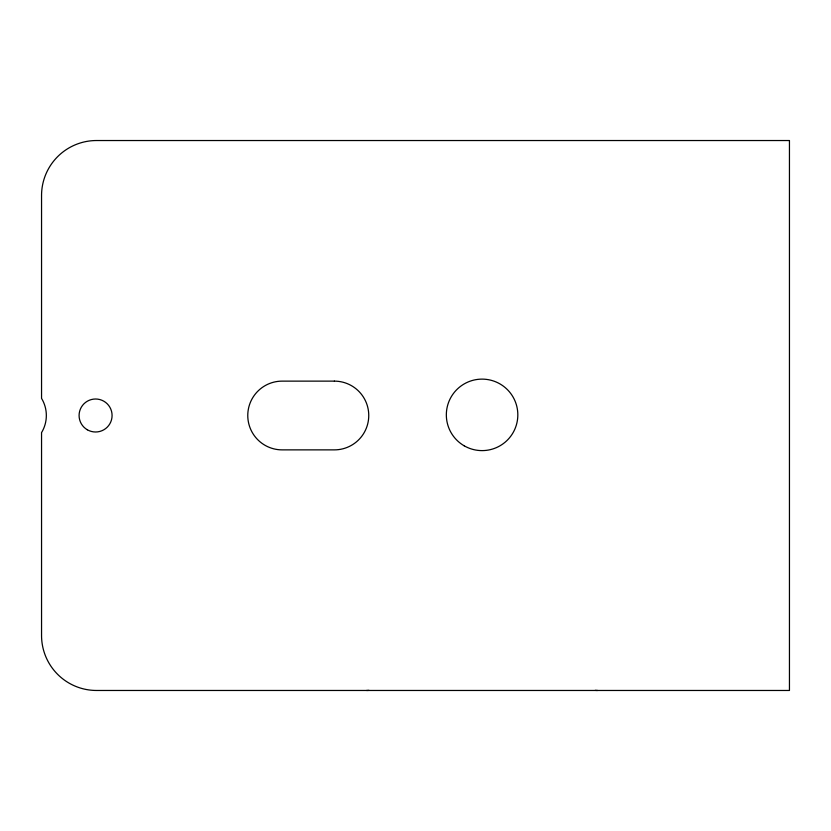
<?xml version="1.0" encoding="UTF-8"?>
<svg xmlns="http://www.w3.org/2000/svg" width="831" height="831" viewBox="0 0 831 831"><rect width="100%" height="100%" fill="white"/><g stroke="black" fill="none" stroke-linecap="round" stroke-linejoin="round"><path stroke-width="1.25" d="M597.572 690.468A27.496 27.496 0 0 1 595.173 690.364M368.985 690.364A27.496 27.496 0 0 1 366.596 690.468M789.45 140.532L96.541 140.532A54.991 54.991 0 0 0 41.55 195.534L41.55 398.381A32.991 32.991 0 0 1 41.55 432.619L41.55 635.466A54.991 54.991 0 0 0 96.541 690.468L789.45 690.468L789.45 140.532M334.384 381.128L282.145 381.128A34.372 34.372 0 0 0 247.773 415.5A34.372 34.372 0 0 0 282.145 449.872L334.384 449.872A34.372 34.372 0 0 0 368.756 415.5A34.372 34.372 0 0 0 334.384 381.128M464.207 445.821A35.743 35.743 0 0 0 517.827 414.866A35.743 35.743 0 0 0 464.207 383.912A35.743 35.743 0 0 0 464.207 445.821M87.328 429.783A16.495 16.495 0 0 0 112.081 415.5A16.495 16.495 0 0 0 87.328 401.217A16.495 16.495 0 0 0 87.328 429.783"/></g></svg>
